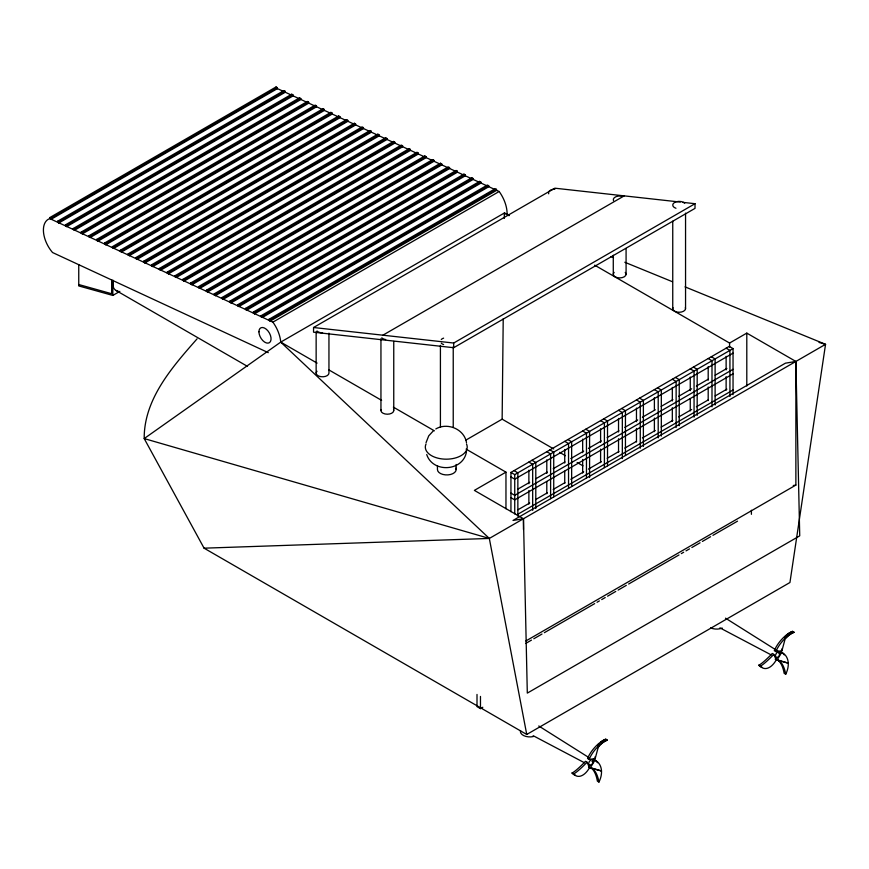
<?xml version="1.0" encoding="UTF-8"?>
<svg xmlns="http://www.w3.org/2000/svg" width="869" height="869" viewBox="0 0 869 869"><rect width="100%" height="100%" fill="white"/><g stroke="black" fill="none" stroke-linecap="round" stroke-linejoin="round"><path stroke-width="1.3" d="M465.849 440.127L502.141 419.173L503.216 318.804M504.292 218.434L504.346 213.014L509.364 215.067M426.038 442.658L428.743 435.825L433.446 430.72M466.501 451.511C463.59 471.346 432.849 473.475 426.722 454.541M589.117 759.408A19.531 8.701 -50.1 0 1 607.322 740.084L605.758 739.182A19.531 8.701 -50.1 0 0 587.553 758.507L589.117 759.408L595.156 758.637L598.578 745.993M775.876 651.587A19.531 8.701 -50.1 0 1 794.081 632.252L792.517 631.361A19.531 8.701 -50.1 0 0 774.312 650.685L775.876 651.587L781.904 650.805L785.337 638.172M592.017 761.559L593.375 759.321L594.939 760.223A19.531 14.241 -54.7 0 1 598.947 782.057L597.394 781.155A17.912 7.93 85 0 0 588.606 767.131L589.975 764.905M594.939 760.223L590.17 768.033A17.912 7.93 85 0 1 598.947 782.057M778.776 653.727L780.134 651.5L781.698 652.402A19.531 14.241 -54.7 0 1 785.706 674.235L784.153 673.334A17.912 7.93 85 0 0 775.365 659.31L776.734 657.083M781.698 652.402L776.929 660.212A17.912 7.93 85 0 1 785.706 674.235M197.046 338.877C172.42 366.881 143.896 399.012 144.2 438.573L204.074 548.176L526.744 734.468L789.943 582.512L825.55 344.32L685.022 286.868M509.038 215.718L504.346 213.014L280.73 342.114L144.2 438.573L489.323 538.443L825.55 344.32L819.043 342.44M49.805 217.576L276.081 86.943L277.32 87.66L277.32 88.681L51.054 219.325L49.805 218.608L49.805 217.576L51.054 218.293L277.32 87.66M114.295 181.382L116.631 180.024M57.636 221.215L283.913 90.572L285.151 91.288L285.151 92.32L58.875 222.953L57.636 222.236L57.636 221.215L58.875 221.932L285.151 91.288M169.01 157.941L171.356 156.583M65.468 224.843L291.734 94.21L292.972 94.927L292.972 95.948L66.707 226.592L65.468 225.875L65.468 224.843L66.707 225.56L292.972 94.927M207.322 143.972L209.668 142.614M73.289 228.482L299.566 97.839L300.804 98.555L300.804 99.587L74.528 230.22L73.289 229.503L73.289 228.482L74.528 229.188L300.804 98.555M161.221 178.742L163.568 177.385M182.327 166.555L184.673 165.208M262.047 120.53L264.393 119.172M81.121 232.11L307.398 101.477L308.636 102.184L308.636 103.215L82.359 233.859L81.121 233.142L81.121 232.11L82.359 232.827L308.636 102.184M215.946 155.301L218.293 153.943M88.953 235.738L315.219 105.106L316.457 105.822L316.457 106.854L90.191 237.487L88.953 236.77L88.953 235.738L90.191 236.455L316.457 105.822M96.774 239.377L323.051 108.744L324.289 109.451L324.289 110.482L98.012 241.126L96.774 240.409L96.774 239.377L98.012 240.094L324.289 109.451M134.293 218.749L136.639 217.391M104.606 243.005L330.872 112.373L332.121 113.089L332.121 114.121L105.844 244.754L104.606 244.037L104.606 243.005L105.844 243.722L332.121 113.089M112.427 246.644L338.704 116.001L339.942 116.718L339.942 117.749L113.676 248.393L112.427 247.676L112.427 246.644L113.676 247.361L339.942 116.718M227.33 181.339L229.677 179.981M317.598 129.22L319.944 127.862M120.259 250.272L346.535 119.64L347.774 120.356L347.774 121.388L121.497 252.021L120.259 251.304L120.259 250.272L121.497 250.989L347.774 120.356M181.23 216.109L183.565 214.752M282.056 157.897L284.391 156.539M128.091 253.911L354.356 123.268L355.595 123.985L355.595 125.017L129.329 255.66L128.091 254.943L128.091 253.911L129.329 254.628L355.595 123.985M135.119 250.88L137.465 249.522M235.944 192.668L238.291 191.31M135.912 257.539L362.188 126.907L363.427 127.624L363.427 128.655L137.161 259.288L135.912 258.571L135.912 257.539L137.161 258.256L363.427 127.624M290.67 169.227L293.016 167.869M143.743 261.178L370.02 130.535L371.259 131.252L371.259 132.284L144.982 262.916L143.743 262.21L143.743 261.178L144.982 261.895L371.259 131.252M151.575 264.806L377.841 134.174L379.08 134.891L379.08 135.922L152.814 266.555L151.575 265.838L151.575 264.806L152.814 265.523L379.08 134.891M282.881 190.029L285.228 188.671M159.396 268.445L385.673 137.802L386.911 138.519L386.911 139.551L160.635 270.183L159.396 269.477L159.396 268.445L160.635 269.162L386.911 138.519M78.753 264.643L78.753 285.934L112.818 295.438L119.857 291.376M162.916 267.446L165.262 266.088M247.328 218.706L249.675 217.348M337.606 166.587L339.953 165.229M167.228 272.073L393.505 141.441L394.743 142.158L394.743 143.179L168.467 273.822L167.228 273.105L167.228 272.073L168.467 272.79L394.743 142.158M201.228 253.476L203.574 252.119M175.06 275.712L401.326 145.069L402.564 145.786L402.564 146.818L176.298 277.45L175.06 276.733L175.06 275.712L176.298 276.418L402.564 145.786M255.953 230.035L258.299 228.677M182.881 279.34L409.158 148.708L410.396 149.425L410.396 150.446L184.119 281.089L182.881 280.372L182.881 279.34L184.119 280.057L410.396 149.425M209.853 264.806L212.188 263.448M310.678 206.594L313.025 205.236M190.713 282.979L416.979 152.336L418.228 153.053L418.228 154.085L191.951 284.717L190.713 284L190.713 282.979L191.951 283.685L418.228 153.053M198.545 286.607L424.811 155.975L426.049 156.681L426.049 157.713L199.783 288.356L198.545 287.639L198.545 286.607L199.783 287.324L426.049 156.681M302.879 227.396L305.225 226.038M403.705 169.183L406.051 167.826M206.366 290.235L432.643 159.603L433.881 160.32L433.881 161.352L207.604 291.984L206.366 291.267L206.366 290.235L207.604 290.952L433.881 160.32M357.604 203.954L359.951 202.596M214.198 293.874L440.464 163.242L441.702 163.948L441.702 164.98L215.436 295.623L214.198 294.906L214.198 293.874L215.436 294.591L441.702 163.948M221.226 290.843L223.572 289.486M412.33 180.513L414.676 179.155M222.019 297.502L448.295 166.87L449.534 167.587L449.534 168.619L223.268 299.251L222.019 298.534L222.019 297.502L223.268 298.219L449.534 167.587M275.951 267.402L278.297 266.044M229.85 301.141L456.127 170.498L457.366 171.215L457.366 172.247L231.089 302.89L229.85 302.173L229.85 301.141L231.089 301.858L457.366 171.215M229.85 302.173L232.197 300.815M237.682 304.769L463.948 174.137L465.187 174.854L465.187 175.886L238.921 306.518L237.682 305.801L237.682 304.769L238.921 305.486L465.187 174.854M245.503 308.408L471.78 177.765L473.018 178.482L473.018 179.514L246.742 310.157L245.503 309.44L245.503 308.408L246.742 309.125L473.018 178.482M322.888 264.763L325.234 263.405M423.714 206.55L426.06 205.193M253.335 312.036L479.612 181.404L480.85 182.121L480.85 183.153L254.574 313.785L253.335 313.068L253.335 312.036L254.574 312.753L480.85 182.121M276.787 299.533L279.123 298.176M377.613 241.321L379.949 239.963M261.167 315.675L487.433 185.032L488.671 185.749L488.671 186.781L262.405 317.413L261.167 316.707L261.167 315.675L262.405 316.392L488.671 185.749M261.167 316.707L264.676 314.676M331.502 276.092L333.848 274.734M432.327 217.88L434.674 216.522M268.988 319.303L495.265 188.671L496.503 189.388L496.503 190.42L270.226 321.052L268.988 320.335L268.988 319.303L270.226 320.02L496.503 189.388M487.053 194.439L489.399 193.081M268.282 352.662L52.553 252.531A23.582 13.611 60 0 1 49.805 218.608L272.888 322.149L499.164 191.506A26.146 15.099 60 0 1 507.072 214.589M682.991 202.368L695.015 203.704L695.015 208.375L453.683 347.709L313.546 332.186L313.546 327.515L554.878 188.193L680.318 202.075M382.881 335.195L624.214 195.862M313.546 327.515L453.683 343.038L695.015 203.704M505.964 508.756L505.964 472.149L474.376 490.388L523.464 518.728L527.309 693.114L799.73 535.847L795.874 361.45L746.797 333.109L729.58 343.049L594.678 265.164M510.939 511.722L510.939 472.421L729.232 346.394L733.045 348.588L733.045 394.656M510.939 472.421L514.741 474.626L733.045 348.588M733.045 353.14L514.741 479.167L510.939 476.972M517.978 489.062L529.721 482.284M535.586 478.906L547.318 472.128M553.184 468.739L564.926 461.96M570.792 458.571L583.707 451.12M588.4 448.404L601.305 440.952M607.181 437.563L618.913 430.796M624.778 427.407L637.694 419.944M642.387 417.239L655.302 409.788M661.168 406.399L672.899 399.621M678.765 396.231L691.681 388.78M696.373 386.064L708.116 379.297M715.154 375.223L726.886 368.456M733.045 369.292L514.741 495.33L510.939 493.125M733.045 373.844L514.741 499.881L510.939 497.676M517.978 509.766L529.721 502.999M535.586 499.61L547.318 492.832M553.184 489.443L564.926 482.664M570.792 479.275L583.707 471.824M588.4 469.119L601.305 461.656M607.181 458.278L618.913 451.5M624.778 448.111L636.521 441.333M642.387 437.943L655.302 430.492M661.168 427.103L672.899 420.324M678.765 416.935L691.681 409.484M696.373 406.779L708.116 400.001M715.154 395.938L726.886 389.16M517.088 514.676L733.045 389.996M525.81 641.007L795.874 485.087L795.874 361.45L785.435 363.177L513.014 520.455L523.464 518.728L523.464 529.482M525.615 643.494L531.47 640.116M533.816 638.769L542.006 634.033M544.352 632.686L594.689 603.618M597.036 602.271L599.382 600.913M601.717 599.567L605.226 597.535M607.572 596.188L615.763 591.452M618.109 590.105L626.299 585.369M628.645 584.022L678.993 554.954M681.329 553.596L683.675 552.249M686.01 550.892L689.53 548.871M691.865 547.513L700.066 542.788M702.402 541.43L710.603 536.705M712.938 535.347L737.531 521.161M477.005 694.44L477.005 706.616L480.47 708.615L482.816 707.257M435.793 428.949C447.361 422.117 464.328 429.069 466.501 442.658M793.267 485.51L795.874 485.087M204.074 548.176L489.323 538.443L526.744 734.468M777.831 660.321L788.259 663.156L775.365 659.31M591.072 768.142L601.5 770.977L588.606 767.131M78.753 284.532L111.645 293.722L111.645 279.655M610.994 256.605L613.503 257.637M624.8 262.253L672.476 281.741M276.081 86.943L276.081 87.975L499.164 191.506M719.912 627.863L771.292 654.954M533.153 735.685L584.533 762.786M495.265 189.703L496.503 190.42M410.396 150.446L409.158 149.729L409.158 148.708M371.259 132.284L370.02 131.567L370.02 130.535M324.289 110.482L323.051 109.766L323.051 108.744M285.151 92.32L283.913 91.603L283.913 90.572M276.081 87.975L277.32 88.681M726.126 348.187L729.927 350.381L729.927 396.46M711.309 356.746L715.111 358.94L715.111 405.019M708.192 358.539L711.993 360.744L711.993 406.811M693.375 367.098L697.177 369.292L697.177 415.371M690.258 368.891L694.059 371.096L694.059 417.163M675.441 377.45L679.243 379.644L679.243 425.723M672.324 379.242L676.136 381.448L676.136 427.515M657.507 387.802L661.32 389.996L661.32 436.075M654.39 389.605L658.202 391.8L658.202 437.867M639.573 398.154L643.386 400.348L643.386 446.427M636.466 399.957L640.268 402.151L640.268 448.219M621.65 408.506L625.452 410.7L625.452 455.421M618.532 410.309L622.334 412.503L622.334 458.582M603.716 418.858L607.518 421.052L607.518 465.773M600.598 420.661L604.4 422.855L604.4 467.576M585.782 429.21L589.584 431.415L589.584 477.483M582.664 431.013L586.466 433.207L586.466 477.928M567.848 439.562L571.65 441.767L571.65 486.488M564.731 441.365L568.543 443.559L568.543 488.28M502.141 419.173L553.705 448.936M559.56 452.325L565.415 455.704M577.135 462.471L582.99 465.849M549.914 449.914L553.727 452.119L553.727 496.84M546.797 451.717L550.609 453.911L550.609 498.632M531.98 460.277L535.793 462.471L535.793 508.539M528.873 462.069L532.675 464.263L532.675 510.342M514.057 470.629L517.859 472.823L517.859 516.186M272.888 322.149A26.146 15.099 60 0 1 280.73 342.114L317.098 363.112M328.83 369.879L381.621 400.359M393.353 407.126L434.413 430.839M466.088 449.121L505.964 472.149M758.778 665.187L760.332 666.089A19.531 10.841 -74.7 0 0 776.256 659.919L773.812 654.4L772.248 653.499A17.912 2.107 -46.1 0 1 758.778 665.187A19.531 10.841 -74.7 0 0 762.298 667.479M115.87 290.387L247.546 366.414M572.019 773.008L573.573 773.91A19.531 10.841 -74.7 0 0 589.497 767.74L587.053 762.222L585.489 761.32A17.912 2.107 -46.1 0 1 572.019 773.008A19.531 10.841 -74.7 0 0 575.539 775.3M725.517 618.163L779.243 651.989A3.172 1.825 -60 0 1 778.244 656.899A3.172 1.825 -60 0 1 775.496 655.313A3.172 1.825 -60 0 1 779.243 651.989M538.758 725.984L589.052 757.659M280.73 342.114L489.323 538.443M751.403 510.255L751.403 514.318M746.797 333.109L746.797 385.988M729.58 343.049L729.58 347.122M726.126 356.323L726.126 369.868M726.126 376.646L726.126 390.192M708.192 366.675L708.192 380.22M708.192 386.998L708.192 400.555M690.258 377.027L690.258 390.572M690.258 398.708L690.258 410.907M685.554 213.133L685.554 308.571M672.747 221.193L672.747 308.571M672.324 387.378L672.324 400.924M672.324 407.702L672.324 421.259M654.39 397.73L654.39 409.929M654.39 418.054L654.39 431.611M636.466 408.082L636.466 421.639M636.466 428.406L636.466 441.963M626.082 248.48L626.082 274.235M618.532 418.434L618.532 431.991M618.532 438.769L618.532 452.314M613.275 255.258L613.275 274.235M600.598 428.786L600.598 442.343M600.598 449.121L600.598 462.666M582.664 439.138L582.664 452.695M582.664 459.473L582.664 473.018M564.731 449.501L564.731 463.047M564.731 471.183L564.731 483.37M546.797 459.853L546.797 473.399M546.797 481.535L546.797 493.722M528.873 470.205L528.873 483.751M528.873 490.529L528.873 504.085M514.741 474.626L514.741 513.916M480.47 696.438L480.47 708.615M479.612 181.404L479.612 182.436M471.78 177.765L471.78 178.797M463.948 174.137L463.948 175.169M456.127 170.498L456.127 171.53M456.149 464.448L456.149 469.532M453.683 343.038L453.683 347.709M453.227 346.72L453.227 427.374M440.464 163.242L440.464 164.263M440.42 345.373L440.42 427.374M437.444 465.719L437.444 469.532A9.353 5.399 0 0 0 448.013 474.887A9.353 5.399 0 0 0 455.834 468.141M432.643 159.603L432.643 160.635M424.811 155.975L424.811 156.996M416.979 152.336L416.979 153.368M393.755 341.398L393.755 410.505M393.505 141.441L393.505 142.473M385.673 137.802L385.673 138.834M380.948 338.682L380.948 410.505M377.841 134.174L377.841 135.206M354.356 123.268L354.356 124.3M346.535 119.64L346.535 120.672M338.704 116.001L338.704 117.033M330.872 112.373L330.872 113.404M328.949 333.142L328.949 373.094A6.398 3.693 0 0 1 320.889 376.668A6.398 3.693 0 0 1 317 371.248M316.142 331.806L316.142 373.094M307.398 101.477L307.398 102.499M299.566 97.839L299.566 98.87M291.734 94.21L291.734 95.242M270.226 320.02L270.226 321.052M262.405 316.392L262.405 317.413M254.574 312.753L254.574 313.785M246.742 309.125L246.742 310.157M238.921 305.486L238.921 306.518M231.089 301.858L231.089 302.89M223.268 298.219L223.268 299.251M215.436 294.591L215.436 295.623M207.604 290.952L207.604 291.984M199.783 287.324L199.783 288.356M191.951 283.685L191.951 284.717M184.119 280.057L184.119 281.089M176.298 276.418L176.298 277.45M168.467 272.79L168.467 273.822M160.635 269.162L160.635 270.183M152.814 265.523L152.814 266.555M144.982 261.895L144.982 262.916M137.161 258.256L137.161 259.288M129.329 254.628L129.329 255.66M121.497 250.989L121.497 252.021M113.676 247.361L113.676 248.393M112.818 280.883L112.818 295.438M105.844 243.722L105.844 244.754M98.012 240.094L98.012 241.126M90.191 236.455L90.191 237.487M82.359 232.827L82.359 233.859M74.528 229.188L74.528 230.22M66.707 225.56L66.707 226.592M58.875 221.932L58.875 222.953M51.054 218.293L51.054 219.325M466.501 443.961A20.943 12.09 0 0 1 446.264 459.18A20.943 12.09 0 0 1 426.038 443.961M722.237 628.059A9.505 5.486 0 0 1 710.657 627.863M780.134 651.5A19.531 14.241 -54.7 0 1 784.262 654.889M781.904 650.805A17.912 16 -37.6 0 1 781.861 648.937M786.021 638.172A17.912 16 -37.6 0 1 794.081 632.252M784.468 637.27A17.912 16 -37.6 0 1 792.517 631.361M773.812 654.4A17.912 2.107 -46.1 0 1 760.332 666.089M533.284 736.564A9.505 5.486 0 0 1 520.52 730.557M593.375 759.321A19.531 14.241 -54.7 0 1 597.503 762.721M595.156 758.637A17.912 16 -37.6 0 1 595.102 756.758M598.078 747.612A17.912 16 -37.6 0 1 607.322 740.084M597.709 745.091A17.912 16 -37.6 0 1 599.056 743.603M600.555 742.245A17.912 16 -37.6 0 1 605.758 739.182M587.053 762.222A17.912 2.107 -46.1 0 1 573.573 773.91M613.492 200.652A6.398 3.693 0 0 1 621.335 196.122M625.224 272.388A6.398 3.693 0 0 1 619.684 277.928A6.398 3.693 0 0 1 614.133 272.388M685.337 307.615A6.398 3.693 0 0 1 679.156 312.264A6.398 3.693 0 0 1 672.964 307.615M675.952 208.267A6.398 3.693 0 0 1 674.626 202.444A6.398 3.693 0 0 1 684.696 203.216M548.697 193.82A6.398 3.693 0 0 1 554.878 189.17M393.538 409.549A6.398 3.693 0 0 1 387.346 414.209A6.398 3.693 0 0 1 381.165 409.549M385.695 339.551A6.398 3.693 0 0 1 381.806 337.824M443.624 344.548A6.398 3.693 0 0 1 441.278 343.19M441.278 339.497A6.398 3.693 0 0 1 443.624 338.139M322.551 332.838A6.398 3.693 0 0 1 317 330.991M118.021 291.061A14.73 8.505 -60 0 1 113.176 280.329M258.929 331.806A8.581 4.953 60 0 0 268.032 343.136A8.581 4.953 60 0 0 268.032 331.002A8.581 4.953 60 0 0 258.929 331.806M591.485 764.72A3.172 1.825 -60 0 0 592.484 759.81A3.172 1.825 -60 0 0 588.737 763.134A3.172 1.825 -60 0 0 591.485 764.72"/></g></svg>
